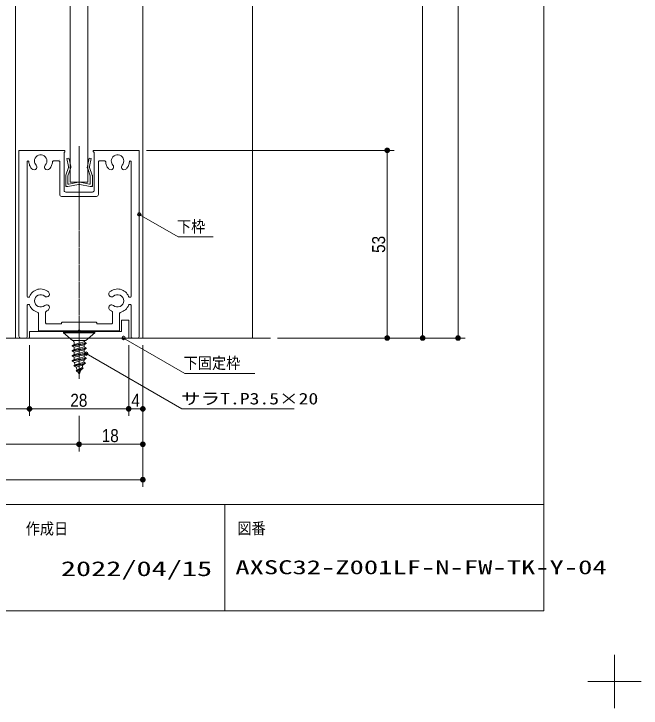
# Model space of a CAD drawing. Units: millimetres, scale not verified, with parts at other scales. Extents: x -6062 to 6062, y -3045 to 3045.
# Drawn here: x 717 to 2488, y -3045 to -1085 of the extents above; entities that cross this region are included whole.
import ezdxf
from ezdxf.enums import TextEntityAlignment as Align

# ---------------------------------------------------------------- set-up
doc = ezdxf.new("R2010")
doc.units = ezdxf.units.MM
doc.header["$LTSCALE"] = 20
doc.linetypes.add('CHAIN2', pattern=[12, 9, -1, 1, -1])
for name, color, linetype, lineweight in [('0-1_0', 7, 'Continuous', 9), ('0-2_2寸法-1', 7, 'Continuous', 9), ('0-3_2寸法-3', 7, 'Continuous', 9), ('0-4_3一般', 7, 'Continuous', 9), ('0-5_1図面枠', 7, 'Continuous', 9)]:
    doc.layers.add(name, color=color, linetype=linetype, lineweight=lineweight)
doc.styles.add('ＭＳ ゴシック', font='')
doc.styles.add('ＭＳ Ｐゴシック', font='')
doc.styles.get('ＭＳ ゴシック').set_extended_font_data('MS Gothic')
doc.styles.get('ＭＳ Ｐゴシック').set_extended_font_data('MS PGothic')

# ---------------------------------------------------------------- blocks, each defined once
blk = doc.blocks.new('グループ-57')
at = {"layer": '0-4_3一般'}
for p, q in [((50423.7, -29400), (50363.7, -29400)), ((50363.7, -29460), (50363.7, -29400)), ((52923.7, -29400), (50423.7, -29400)), ((52963.7, -29400), (52963.9, -29400)), ((54603.7, -29400), (57103.7, -29400)), ((57103.7, -29400), (57163.7, -29400)), ((57163.7, -29460), (57163.7, -29400)), ((50363.7, -29460), (50363.7, -39900)), ((52913.7, -29500), (52923.7, -29500)), ((52913.7, -31660), (52913.7, -29500)), ((52963.7, -29460), (52963.7, -29440)), ((54563.7, -29460), (54563.7, -29440)), ((54613.7, -29500), (54603.7, -29500)), ((54613.7, -29500), (54613.7, -31660)), ((57163.7, -39900), (57163.7, -29460)), ((50823.7, -30050), (50823.7, -37640)), ((50873.7, -30000), (50875.4, -30000)), ((52623.7, -30000), (52311.9, -30000)), ((52673.7, -29940), (52673.7, -29940)), ((52673.7, -30050), (52673.7, -31900)), ((54853.7, -30050), (54853.7, -31900)), ((55215.4, -30000), (54903.7, -30000)), ((56651.9, -30000), (56653.7, -30000)), ((56703.7, -37640), (56703.7, -30050)), ((54753.7, -32000), (52773.7, -32000)), ((54513.7, -31760), (53013.7, -31760)), ((50911.5, -37700), (50883.7, -37700)), ((56643.7, -37700), (56615.8, -37700)), ((50823.7, -38160), (50823.7, -39940)), ((50911.5, -38100), (50883.7, -38100)), ((56615.8, -38100), (56643.7, -38100)), ((56703.7, -39940), (56703.7, -38160)), ((51473.7, -39550), (51473.7, -38607.5)), ((51873.7, -39140), (51873.7, -38546)), ((55653.7, -39140), (55653.7, -38546)), ((56053.7, -39550), (56053.7, -38607.5)), ((52763.7, -39200), (51933.7, -39200)), ((52763.7, -39200), (52763.7, -39160)), ((54713.7, -39100), (52823.7, -39100)), ((54763.7, -39200), (54763.7, -39150)), ((55593.7, -39200), (54763.7, -39200)), ((53763.7, -39540), (53823.7, -39600)), ((56003.7, -39600), (53823.7, -39600)), ((50763.7, -40000), (50463.7, -40000)), ((57063.7, -40000), (56763.7, -40000))]:
    blk.add_line(p, q, dxfattribs=at)
at = {"layer": '0-4_3一般', "linetype": 'CHAIN2'}
blk.add_line((53763.7, -29158.5), (53763.7, -42307.3), dxfattribs=at)
at = {"layer": '0-4_3一般'}
blk.add_lwpolyline([(53763.7, -39540), (53703.7, -39600), (51523.7, -39600)], dxfattribs=at)
for centre, radius, start, end in [((50423.7, -29460), 60, 90, 135), ((52923.7, -29440), 40, 45, 90), ((54603.7, -29440), 40, 90, 135), ((57103.7, -29460), 60, 45, 90), ((50423.7, -29460), 60, 135, 180), ((51593.7, -30000), 350, 124.57097, 180), ((51593.7, -30000), 350, 69.14194, 124.57097), ((51593.7, -30000), 350, 13.71292, 69.14194), ((52923.7, -29460), 40, 270, 315), ((52923.7, -29440), 40, 0, 45), ((52923.7, -29460), 40, 315, 0), ((54603.7, -29440), 40, 135, 180), ((54603.7, -29460), 40, 180, 225), ((54603.7, -29460), 40, 225, 270), ((55933.7, -30000), 350, 124.57097, 180), ((55933.7, -30000), 350, 69.14194, 124.57097), ((55933.7, -30000), 350, 13.71292, 69.14194), ((57103.7, -29460), 60, 0, 45), ((50873.7, -30050), 50, 135, 180), ((50873.7, -30050), 50, 90, 135), ((50875.4, -30050), 50, 46.99104, 90), ((50875.4, -30050), 50, 3.98208, 46.99104), ((51593.7, -30000), 670, 183.98208, 201.88695), ((51593.7, -30000), 350, 180, 200.85806), ((51593.7, -30000), 350, 200.85806, 221.71611), ((51593.7, -30000), 350, 318.28389, 13.71292), ((51593.7, -30000), 670, 337.15091, 356.01792), ((52311.9, -30050), 50, 133.00896, 176.01792), ((52311.9, -30050), 50, 90, 133.00896), ((52623.7, -30050), 50, 45, 90), ((52623.7, -30050), 50, 0, 45), ((54903.7, -30050), 50, 135, 180), ((54903.7, -30050), 50, 90, 135), ((55215.4, -30050), 50, 46.99104, 90), ((55215.4, -30050), 50, 3.98208, 46.99104), ((55933.7, -30000), 670, 183.98208, 201.88695), ((55933.7, -30000), 350, 180, 200.85806), ((55933.7, -30000), 350, 200.85806, 221.71611), ((55933.7, -30000), 350, 318.28389, 13.71292), ((55933.7, -30000), 670, 337.15091, 356.01792), ((56651.9, -30050), 50, 133.00896, 176.01792), ((56651.9, -30050), 50, 90, 133.00896), ((56653.7, -30050), 50, 45, 90), ((56653.7, -30050), 50, 0, 45), ((51593.7, -30000), 670, 201.88695, 219.79182), ((51593.7, -30000), 670, 219.79182, 220.75396), ((51593.7, -30000), 670, 219.79182, 220.75396), ((51593.7, -30000), 670, 220.75396, 221.71611), ((51593.7, -30000), 670, 220.75396, 221.71611), ((51213, -30339.4), 160, 221.71611, 275.85806), ((51213, -30339.4), 160, 275.85806, 330), ((51213, -30339.4), 160, 5.85806, 41.71611), ((51213, -30339.4), 160, 330, 5.85806), ((51974.4, -30339.4), 160, 174.14194, 210), ((51974.4, -30339.4), 160, 138.28389, 174.14194), ((51974.4, -30339.4), 160, 210, 264.14194), ((51974.4, -30339.4), 160, 264.14194, 318.28389), ((51593.7, -30000), 670, 318.28389, 337.15091), ((55933.7, -30000), 670, 201.88695, 219.79182), ((55933.7, -30000), 670, 219.79182, 220.75396), ((55933.7, -30000), 670, 219.79182, 220.75396), ((55933.7, -30000), 670, 220.75396, 221.71611), ((55933.7, -30000), 670, 220.75396, 221.71611), ((55553, -30339.4), 160, 221.71611, 275.85806), ((55553, -30339.4), 160, 275.85806, 330), ((55553, -30339.4), 160, 5.85806, 41.71611), ((55553, -30339.4), 160, 330, 5.85806), ((56314.4, -30339.4), 160, 174.14194, 210), ((56314.4, -30339.4), 160, 138.28389, 174.14194), ((56314.4, -30339.4), 160, 210, 264.14194), ((56314.4, -30339.4), 160, 264.14194, 318.28389), ((55933.7, -30000), 670, 318.28389, 337.15091), ((53013.7, -31660), 100, 180, 225), ((53013.7, -31660), 100, 225, 270), ((54513.7, -31660), 100, 270, 315), ((54513.7, -31660), 100, 315, 0), ((52773.7, -31900), 100, 180, 225), ((52773.7, -31900), 100, 225, 270), ((54753.7, -31900), 100, 270, 315), ((54753.7, -31900), 100, 315, 0), ((51593.7, -37900), 670, 48.28389, 103.70953), ((55933.7, -37900), 670, 76.29047, 131.71611), ((51593.7, -37900), 670, 103.70953, 159.13518), ((51593.7, -37900), 350, 114.14194, 180), ((51593.7, -37900), 350, 48.28389, 114.14194), ((51933, -37519.3), 160, 300, 354.14194), ((51933, -37519.3), 160, 354.14194, 48.28389), ((55594.3, -37519.3), 160, 131.71611, 185.85806), ((55594.3, -37519.3), 160, 185.85806, 240), ((55933.7, -37900), 350, 65.85806, 131.71611), ((55933.7, -37900), 350, 0, 65.85806), ((55933.7, -37900), 670, 20.86482, 76.29047), ((50883.7, -37640), 60, 180, 225), ((50883.7, -37640), 60, 225, 270), ((50911.5, -37640), 60, 270, 304.56759), ((50911.5, -37640), 60, 304.56759, 339.13518), ((51593.7, -37900), 350, 180, 245.85806), ((51933, -37519.3), 160, 228.28389, 264.14194), ((51933, -37519.3), 160, 264.14194, 300), ((55594.3, -37519.3), 160, 240, 275.85806), ((55594.3, -37519.3), 160, 275.85806, 311.71611), ((55933.7, -37900), 350, 294.14194, 0), ((56615.8, -37640), 60, 200.86482, 235.43241), ((56615.8, -37640), 60, 235.43241, 270), ((56643.7, -37640), 60, 270, 315), ((56643.7, -37640), 60, 315, 0), ((50883.7, -38160), 60, 135, 180), ((50883.7, -38160), 60, 90, 135), ((50911.5, -38160), 60, 55.43241, 90), ((50911.5, -38160), 60, 20.86482, 55.43241), ((51593.7, -37900), 670, 200.86482, 228.29494), ((51593.7, -37900), 670, 228.29494, 255.72505), ((51593.7, -37900), 350, 245.85806, 311.71611), ((51933, -38280.7), 160, 95.85806, 131.71611), ((51933, -38280.7), 160, 60, 95.85806), ((51593.7, -37900), 670, 304.73755, 311.71611), ((51933, -38280.7), 160, 5.85806, 60), ((51933, -38280.7), 160, 311.71611, 5.85806), ((55594.3, -38280.7), 160, 174.14194, 228.28389), ((55594.3, -38280.7), 160, 120, 174.14194), ((55933.7, -37900), 670, 228.28389, 235.26245), ((55594.3, -38280.7), 160, 84.14194, 120), ((55594.3, -38280.7), 160, 48.28389, 84.14194), ((55933.7, -37900), 350, 228.28389, 294.14194), ((55933.7, -37900), 670, 284.27495, 311.70506), ((55933.7, -37900), 670, 311.70506, 339.13518), ((56615.8, -38160), 60, 124.56759, 159.13518), ((56615.8, -38160), 60, 90, 124.56759), ((56643.7, -38160), 60, 45, 90), ((56643.7, -38160), 60, 0, 45), ((51413.7, -38607.5), 60, 37.86252, 75.72505), ((51413.7, -38607.5), 60, 0, 37.86252), ((51933.7, -38546), 60, 148.8795, 180), ((51933.7, -38546), 60, 117.75899, 148.8795), ((51593.7, -37900), 670, 297.75899, 304.73755), ((55933.7, -37900), 670, 235.26245, 242.24101), ((55593.7, -38546), 60, 31.1205, 62.24101), ((55593.7, -38546), 60, 0, 31.1205), ((56113.7, -38607.5), 60, 142.13748, 180), ((56113.7, -38607.5), 60, 104.27495, 142.13748), ((51933.7, -39140), 60, 180, 225), ((51933.7, -39140), 60, 225, 270), ((52823.7, -39160), 60, 135, 180), ((52823.7, -39160), 60, 90, 135), ((54713.7, -39150), 50, 45, 90), ((54713.7, -39150), 50, 0, 45), ((55593.7, -39140), 60, 270, 315), ((55593.7, -39140), 60, 315, 0), ((51523.7, -39550), 50, 180, 225), ((51523.7, -39550), 50, 225, 270), ((56003.7, -39550), 50, 270, 315), ((56003.7, -39550), 50, 315, 0), ((50463.7, -39900), 100, 180, 225), ((50463.7, -39900), 100, 225, 270), ((50763.7, -39940), 60, 270, 315), ((50763.7, -39940), 60, 315, 0), ((56763.7, -39940), 60, 180, 225), ((56763.7, -39940), 60, 225, 270), ((57063.7, -39900), 100, 270, 315), ((57063.7, -39900), 100, 315, 0)]:
    blk.add_arc(centre, radius, start, end, dxfattribs=at)
blk = doc.blocks.new('グループ-66')
at = {"layer": '0-4_3一般'}
for p, q in [((50163.7, -40000), (50163.7, 18204.9)), ((57363.7, 18204.9), (57363.7, -40000)), ((57363.7, -40000), (50163.7, -40000))]:
    blk.add_line(p, q, dxfattribs=at)
blk.add_lwpolyline([(54263.7, 9404.9), (54263.7, -31200), (53263.7, -31200), (53263.7, 9404.9)], close=True, dxfattribs=at)
blk = doc.blocks.new('グループ-70')
at = {"layer": '0-4_3一般'}
for p, q in [((53076.3, -29864.8), (53193.7, -29840)), ((53172.3, -30318.9), (53076.3, -29864.8)), ((53193.7, -29840), (53289.7, -30294.1)), ((54237.6, -30294.1), (54333.7, -29840)), ((54333.7, -29840), (54451.1, -29864.8)), ((54451.1, -29864.8), (54355, -30318.9)), ((53019.4, -30800.9), (53166.4, -30369.7)), ((53274.9, -30420.9), (53133.7, -30840)), ((53166.4, -30369.7), (53177.9, -30345.3)), ((53172.3, -30318.9), (53177.9, -30345.3)), ((53274.9, -30420.9), (53303.7, -30360)), ((53289.7, -30294.1), (53303.7, -30360)), ((54237.6, -30294.1), (54223.7, -30360)), ((54252.4, -30420.9), (54223.7, -30360)), ((54393.7, -30840), (54252.4, -30420.9)), ((54355, -30318.9), (54349.4, -30345.3)), ((54360.9, -30369.7), (54349.4, -30345.3)), ((54360.9, -30369.7), (54507.9, -30800.9)), ((53013.7, -31380), (53013.7, -30826.5)), ((53133.7, -31271.7), (53133.7, -30840)), ((54393.7, -31271.7), (54393.7, -30840)), ((54513.7, -30826.5), (54513.7, -31380)), ((53133.7, -31440), (53726.3, -31323.5)), ((53181.1, -31311), (53726.3, -31203.5)), ((54346.2, -31311), (53801, -31203.5)), ((54393.7, -31440), (53801, -31323.5)), ((53013.7, -31380), (53013.7, -31440)), ((53073.7, -31440), (53013.7, -31440)), ((53133.7, -31440), (53073.7, -31440)), ((54453.7, -31440), (54393.7, -31440)), ((54453.7, -31440), (54513.7, -31440)), ((54513.7, -31380), (54513.7, -31440))]:
    blk.add_line(p, q, dxfattribs=at)
for centre, radius, start, end in [((53094.1, -30335.5), 80, 334.72228, 353.33323), ((53094.1, -30335.5), 80, 353.33323, 11.94418), ((53094.1, -30335.5), 200, 334.72228, 353.33323), ((53094.1, -30335.5), 200, 353.33323, 11.94418), ((54433.3, -30335.5), 200, 168.05582, 186.66677), ((54433.3, -30335.5), 200, 186.66677, 205.27772), ((54433.3, -30335.5), 80, 168.05582, 186.66677), ((54433.3, -30335.5), 80, 186.66677, 205.27772), ((53073.7, -30826.5), 60, 167.36114, 180), ((53073.7, -30826.5), 60, 154.72228, 167.36114), ((54453.7, -30826.5), 60, 12.63886, 25.27772), ((54453.7, -30826.5), 60, 0, 12.63886), ((53173.7, -31271.7), 40, 180, 230.3825), ((53173.7, -31271.7), 40, 230.3825, 280.76501), ((53763.7, -31400), 200, 95.3825, 100.76501), ((53763.7, -31520), 200, 95.3825, 100.76501), ((53763.7, -31400), 200, 90, 95.3825), ((53763.7, -31520), 200, 90, 95.3825), ((53763.7, -31400), 200, 84.6175, 90), ((53763.7, -31520), 200, 84.6175, 90), ((53763.7, -31400), 200, 79.23499, 84.6175), ((53763.7, -31520), 200, 79.23499, 84.6175), ((54353.7, -31271.7), 40, 259.23499, 309.6175), ((54353.7, -31271.7), 40, 309.6175, 0), ((53073.7, -31380), 60, 180, 225), ((53073.7, -31380), 60, 225, 270), ((54453.7, -31380), 60, 270, 315), ((54453.7, -31380), 60, 315, 0)]:
    blk.add_arc(centre, radius, start, end, dxfattribs=at)
blk = doc.blocks.new('グループ-74')
at = {"layer": '0-4_3一般'}
for p, q in [((53763.7, -39620), (53763.7, -39523.3)), ((52883.7, -39660), (52883.7, -39700)), ((52883.7, -39660), (54643.7, -39660)), ((52883.7, -39700), (53383.7, -40140)), ((52883.7, -39700), (54643.7, -39700)), ((54143.7, -40140), (54643.7, -39700)), ((54643.7, -39660), (54643.7, -39700)), ((54163.7, -40286.7), (53363.7, -40428)), ((53483.7, -40358.7), (53363.7, -40428)), ((54143.7, -40140), (53383.7, -40140)), ((53483.7, -40358.7), (53483.7, -40240)), ((53483.7, -40523.9), (54043.7, -40382.6)), ((54043.7, -40500.1), (54043.7, -40382.6)), ((54163.7, -40286.7), (54163.7, -40313.3)), ((53363.7, -40428), (53363.7, -40454.7)), ((53363.7, -40454.7), (53483.7, -40523.9)), ((54163.7, -40569.3), (53363.7, -40710.7)), ((53483.7, -40641.4), (53363.7, -40710.7)), ((53363.7, -40710.7), (53363.7, -40737.3)), ((53363.7, -40737.3), (53483.7, -40806.6)), ((53483.7, -40523.9), (53483.7, -40641.4)), ((53483.7, -40806.6), (54043.7, -40665.3)), ((54043.7, -40665.3), (54043.7, -40782.7)), ((54163.7, -40569.3), (54163.7, -40596)), ((54163.7, -40852), (53363.7, -40993.3)), ((53483.7, -40924.1), (53363.7, -40993.3)), ((53363.7, -40993.3), (53363.7, -41020)), ((53363.7, -41020), (53483.7, -41089.3)), ((53368, -41276), (54163.7, -41134.7)), ((54163.7, -41161.3), (53371.8, -41302.7)), ((53483.7, -40924.1), (53483.7, -40806.6)), ((53483.7, -41089.3), (54043.7, -40947.9)), ((53483.7, -41209.2), (53483.7, -41089.3)), ((54043.7, -40947.9), (54043.7, -41065.4)), ((54163.7, -40852), (54163.7, -40878.7)), ((54163.7, -41134.7), (54163.7, -41161.3)), ((53483.7, -41209.2), (53368, -41276)), ((53368, -41276), (53371.8, -41302.7)), ((53465.6, -41558.7), (54125.3, -41417.3)), ((53465.6, -41558.7), (53538.7, -41516.5)), ((53465.6, -41558.7), (53478.1, -41585.3)), ((53595, -41652.9), (53988.5, -41516.9)), ((53982.8, -41531), (53928.8, -41661.3)), ((54114.7, -41444), (53988.5, -41516.9)), ((53595, -41652.9), (53478.1, -41585.3)), ((53659.2, -41807.8), (53595, -41652.9)), ((53707.5, -41924.4), (53609.9, -41868)), ((53707.5, -41924.4), (53983.4, -41726.7)), ((53763.7, -42060), (53707.5, -41924.4)), ((53867.3, -41809.8), (53763.7, -42060))]:
    blk.add_line(p, q, dxfattribs=at)
for points in [[(53363.7, -40454.7), (54163.7, -40313.3), (54043.7, -40382.6)], [(54163.7, -40286.7), (54043.7, -40217.4), (53483.7, -40358.7)], [(53363.7, -40737.3), (54163.7, -40596), (54043.7, -40665.3)], [(54163.7, -40569.3), (54043.7, -40500.1), (53483.7, -40641.4)], [(53363.7, -41020), (54163.7, -40878.7), (54043.7, -40947.9)], [(53371.8, -41302.7), (53498, -41375.5), (54043.7, -41224.9), (54163.7, -41161.3)], [(54163.7, -40852), (54043.7, -40782.7), (53483.7, -40924.1)], [(54163.7, -41134.7), (54043.7, -41065.4), (53483.7, -41209.2)], [(54125.3, -41417.3), (54114.7, -41444), (53478.1, -41585.3)], [(54125.3, -41417.3), (54031.6, -41363.2), (53538.7, -41516.5)], [(53597.4, -41841.3), (53928.8, -41661.3), (53995.8, -41700)]]:
    blk.add_lwpolyline(points, dxfattribs=at)
blk.add_lwpolyline([(53995.8, -41700), (53597.4, -41841.3), (53609.9, -41868), (53983.4, -41726.7)], close=True, dxfattribs=at)
for centre, radius, start, end in [((53383.7, -40240), 100, 45, 90), ((53383.7, -40240), 100, 0, 45), ((54143.7, -40240), 100, 128.85337, 167.70674), ((54143.7, -40240), 100, 90, 128.85337), ((54283.7, -41224.9), 800, 190.85321, 196.29264), ((54283.7, -41224.9), 800, 196.29264, 201.73206), ((53243.7, -41224.9), 800, 337.5, 338.04607), ((53243.7, -41224.9), 800, 338.04607, 338.59214), ((53243.7, -41224.9), 800, 350.04076, 355.02038), ((53243.7, -41224.9), 800, 355.02038, 0)]:
    blk.add_arc(centre, radius, start, end, dxfattribs=at)
blk = doc.blocks.new('グループ-82')
at = {"layer": '0-4_3一般'}
for p, q in [((56163.7, -39000), (56163.7, -39640)), ((56563.7, -39000), (56163.7, -39000)), ((56563.7, -39000), (56563.7, -40000)), ((56163.7, -39640), (50963.7, -39640)), ((50963.7, -40000), (50963.7, -39640)), ((56563.7, -40000), (50963.7, -40000))]:
    blk.add_line(p, q, dxfattribs=at)
blk = doc.blocks.new('グループ-84')
at = {"layer": '0-4_3一般'}
for name in ['グループ-66', 'グループ-57', 'グループ-70', 'グループ-82', 'グループ-74']:
    blk.add_blockref(name, (0, 0), dxfattribs=at)
blk = doc.blocks.new('グループ-85')
at = {"layer": '0-4_3一般'}
blk.add_line((34163.7, -40000), (64563.7, -40000), dxfattribs=at)
blk = doc.blocks.new('グループ-86')
at = {"layer": '0-4_3一般'}
blk.add_line((63563.7, 19804.9), (63563.7, -40000), dxfattribs=at)
for name in ['グループ-84', 'グループ-85']:
    blk.add_blockref(name, (0, 0), dxfattribs=at)
blk = doc.blocks.new('_Dot')
at = {"layer": '0-1_0'}
for p, q in [((-10, 0), (-20, 0)), ((9.78, 2), (-9.78, 2)), ((7.99, 6), (-7.99, 6)), ((9.16, -3.98), (-9.16, -3.98)), ((6, -7.98), (-6, -7.98))]:
    blk.add_line(p, q, dxfattribs=at)
for points in [[(10, 0), (9.92, 1.25), (9.69, 2.49), (9.3, 3.68), (8.76, 4.82), (8.09, 5.88), (7.29, 6.85), (6.37, 7.71), (5.36, 8.44), (4.26, 9.05), (3.09, 9.51), (1.87, 9.82), (0.63, 9.98), (-0.63, 9.98), (-1.87, 9.82), (-3.09, 9.51), (-4.26, 9.05), (-5.36, 8.44), (-6.37, 7.71), (-7.29, 6.85), (-8.09, 5.88), (-8.76, 4.82), (-9.3, 3.68), (-9.69, 2.49), (-9.92, 1.25), (-10, 0), (0, 0)], [(-10, 0), (-9.92, -1.25), (-9.69, -2.49), (-9.3, -3.68), (-8.76, -4.82), (-8.09, -5.88), (-7.29, -6.85), (-6.37, -7.71), (-5.36, -8.44), (-4.26, -9.05), (-3.09, -9.51), (-1.87, -9.82), (-0.63, -9.98), (0.63, -9.98), (1.87, -9.82), (3.09, -9.51), (4.26, -9.05), (5.36, -8.44), (6.37, -7.71), (7.29, -6.85), (8.09, -5.88), (8.76, -4.82), (9.3, -3.68), (9.69, -2.49), (9.92, -1.25), (10, 0), (0, 0)]]:
    blk.add_lwpolyline(points, close=True, dxfattribs=at)
blk = doc.blocks.new('グループ-87')
at = {"layer": '0-5_1図面枠'}
for p, q in [((84000, -57900), (84000, -60900)), ((85500, -59400), (82500, -59400))]:
    blk.add_line(p, q, dxfattribs=at)
blk = doc.blocks.new('グループ-89')
at = {"layer": '0-5_1図面枠'}
for p, q in [((-80000, -49400), (80000, -49400)), ((62000, -49400), (62000, -55400))]:
    blk.add_line(p, q, dxfattribs=at)
blk.add_lwpolyline([(-80000, 55400), (80000, 55400), (80000, -55400), (-80000, -55400)], close=True, dxfattribs=at)
blk = doc.blocks.new('図面枠')
at = {"layer": '0-5_1図面枠'}
for name in ['グループ-87', 'グループ-89']:
    blk.add_blockref(name, (0, 0), dxfattribs=at)
at = {"layer": '0-5_1図面枠', "style": 'ＭＳ ゴシック', "width": 0.9}
for s, p in [('作成日', (50749.9, -51287.2)), ('図番', (62699.9, -51268.3))]:
    blk.add_text(s, height=650.9, dxfattribs=at).set_placement(p, align=Align.BOTTOM_LEFT)

msp = doc.modelspace()

# ---------------------------------------------------------------- linework, layer by layer
at = {"layer": '0-2_2寸法-1'}
for p, q in [((1970.68, 977.53), (1970.68, -1987.29)), ((1870.68, 897.53), (1870.68, -1987.29)), ((1090.68, -1470), (1790.68, -1470)), ((1770.68, -1482.71), (1770.68, -1987.29)), ((1460.68, -2000), (1790.68, -2000)), ((1790.68, -2000), (1890.68, -2000)), ((1890.68, -2000), (1990.68, -2000)), ((760.68, -2020), (760.68, -2220)), ((760.68, -2020), (760.68, -2220)), ((1040.68, -2020), (1040.68, -2220)), ((1040.68, -2020), (1040.68, -2220)), ((1080.68, -2020), (1080.68, -2220)), ((633.4, -2200), (747.97, -2200)), ((1027.97, -2200), (773.4, -2200)), ((1053.4, -2200), (1067.97, -2200)), ((900.68, -2220), (900.68, -2320)), ((900.68, -2220), (900.68, -2320)), ((1080.68, -2220), (1080.68, -2320)), ((887.97, -2300), (473.4, -2300)), ((913.4, -2300), (1067.97, -2300)), ((1080.68, -2320), (1080.68, -2420)), ((293.4, -2400), (1067.97, -2400))]:
    msp.add_line(p, q, dxfattribs=at)
at = {"layer": '0-3_2寸法-3'}
for p, q in [((1070.86, -1645.76), (1070.51, -1645.76)), ((1070.86, -1645.76), (1070.51, -1645.76)), ((1075.58, -1649.76), (1065.79, -1649.76)), ((1074.68, -1653.76), (1066.69, -1653.76)), ((1031.32, -1999.01), (1021.53, -1999.01)), ((1026.6, -1995.01), (1026.26, -1995.01)), ((1026.6, -1995.01), (1026.26, -1995.01)), ((1030.42, -2003.01), (1022.43, -2003.01)), ((925.58, -2042.94), (915.79, -2042.94)), ((924.68, -2046.94), (916.69, -2046.94)), ((920.86, -2038.94), (920.51, -2038.94)), ((920.86, -2038.94), (920.51, -2038.94))]:
    msp.add_line(p, q, dxfattribs=at)
for points in [[(1070.68, -1650.76), (1180.68, -1714.27), (1279.46, -1714.27)], [(1026.43, -2000), (1199.63, -2100), (1397.19, -2100)], [(920.68, -2043.93), (1191, -2200), (1508.17, -2200)]]:
    msp.add_lwpolyline(points, dxfattribs=at)
for centre in [(1070.68, -1650.76), (1070.68, -1650.76), (1026.43, -2000), (1026.43, -2000), (920.68, -2043.93), (920.68, -2043.93)]:
    msp.add_circle(centre, 5.01, dxfattribs=at)

# ---------------------------------------------------------------- block references
at = {"layer": '0-2_2寸法-1', "xscale": 0.6356201, "yscale": 0.6356201}
for p, rotation in [((1770.68, -1470), 90), ((1770.68, -2000), 270), ((1870.68, -2000), 270), ((1970.68, -2000), 270), ((760.68, -2200), 180), ((1040.68, -2200), 180), ((900.68, -2300), 180)]:
    msp.add_blockref('_Dot', p, dxfattribs=dict(at, rotation=rotation))
for p in [(760.68, -2200), (1040.68, -2200), (1080.68, -2200), (900.68, -2300), (1080.68, -2300), (1080.68, -2400)]:
    msp.add_blockref('_Dot', p, dxfattribs=at)
at = {"layer": '0-4_3一般', "xscale": 0.05, "yscale": 0.05}
msp.add_blockref('グループ-86', (-1787.5, 0), dxfattribs=at)
at = {"layer": '0-5_1図面枠', "xscale": 0.05, "yscale": 0.05}
msp.add_blockref('図面枠', (-1787.5, 0), dxfattribs=at)

# ---------------------------------------------------------------- texts
at = {"layer": '0-2_2寸法-1', "style": 'ＭＳ Ｐゴシック', "width": 0.9}
msp.add_text('53', height=36.66, rotation=90, dxfattribs=at).set_placement((1775.74, -1759.59), align=Align.BOTTOM_LEFT)
for s, p in [('28', (875.99, -2205.06)), ('4', (1048.29, -2205.06)), ('18', (964.65, -2304.96))]:
    msp.add_text(s, height=36.66, dxfattribs=at).set_placement(p, align=Align.BOTTOM_LEFT)
at = {"layer": '0-3_2寸法-3', "style": 'ＭＳ ゴシック'}
for s, width, p in [('下枠', 0.9, (1177.03, -1711.09)), ('下固定枠', 0.9, (1195.98, -2096.66)), ('サラT.P3.5×20', 1.25, (1188.12, -2197.23))]:
    msp.add_text(s, height=32.55, dxfattribs=dict(at, width=width)).set_placement(p, align=Align.BOTTOM_LEFT)
at = {"layer": '0-5_1図面枠', "style": 'ＭＳ ゴシック', "width": 1.5}
for s, height, p in [('AXSC32-Z001LF-N-FW-TK-Y-04', 39.52, (1341.8, -2678.78)), ('2022/04/15', 41.84, (849.28, -2684.72))]:
    msp.add_text(s, height=height, dxfattribs=at).set_placement(p, align=Align.BOTTOM_LEFT)

doc.saveas('drawing.dxf')
